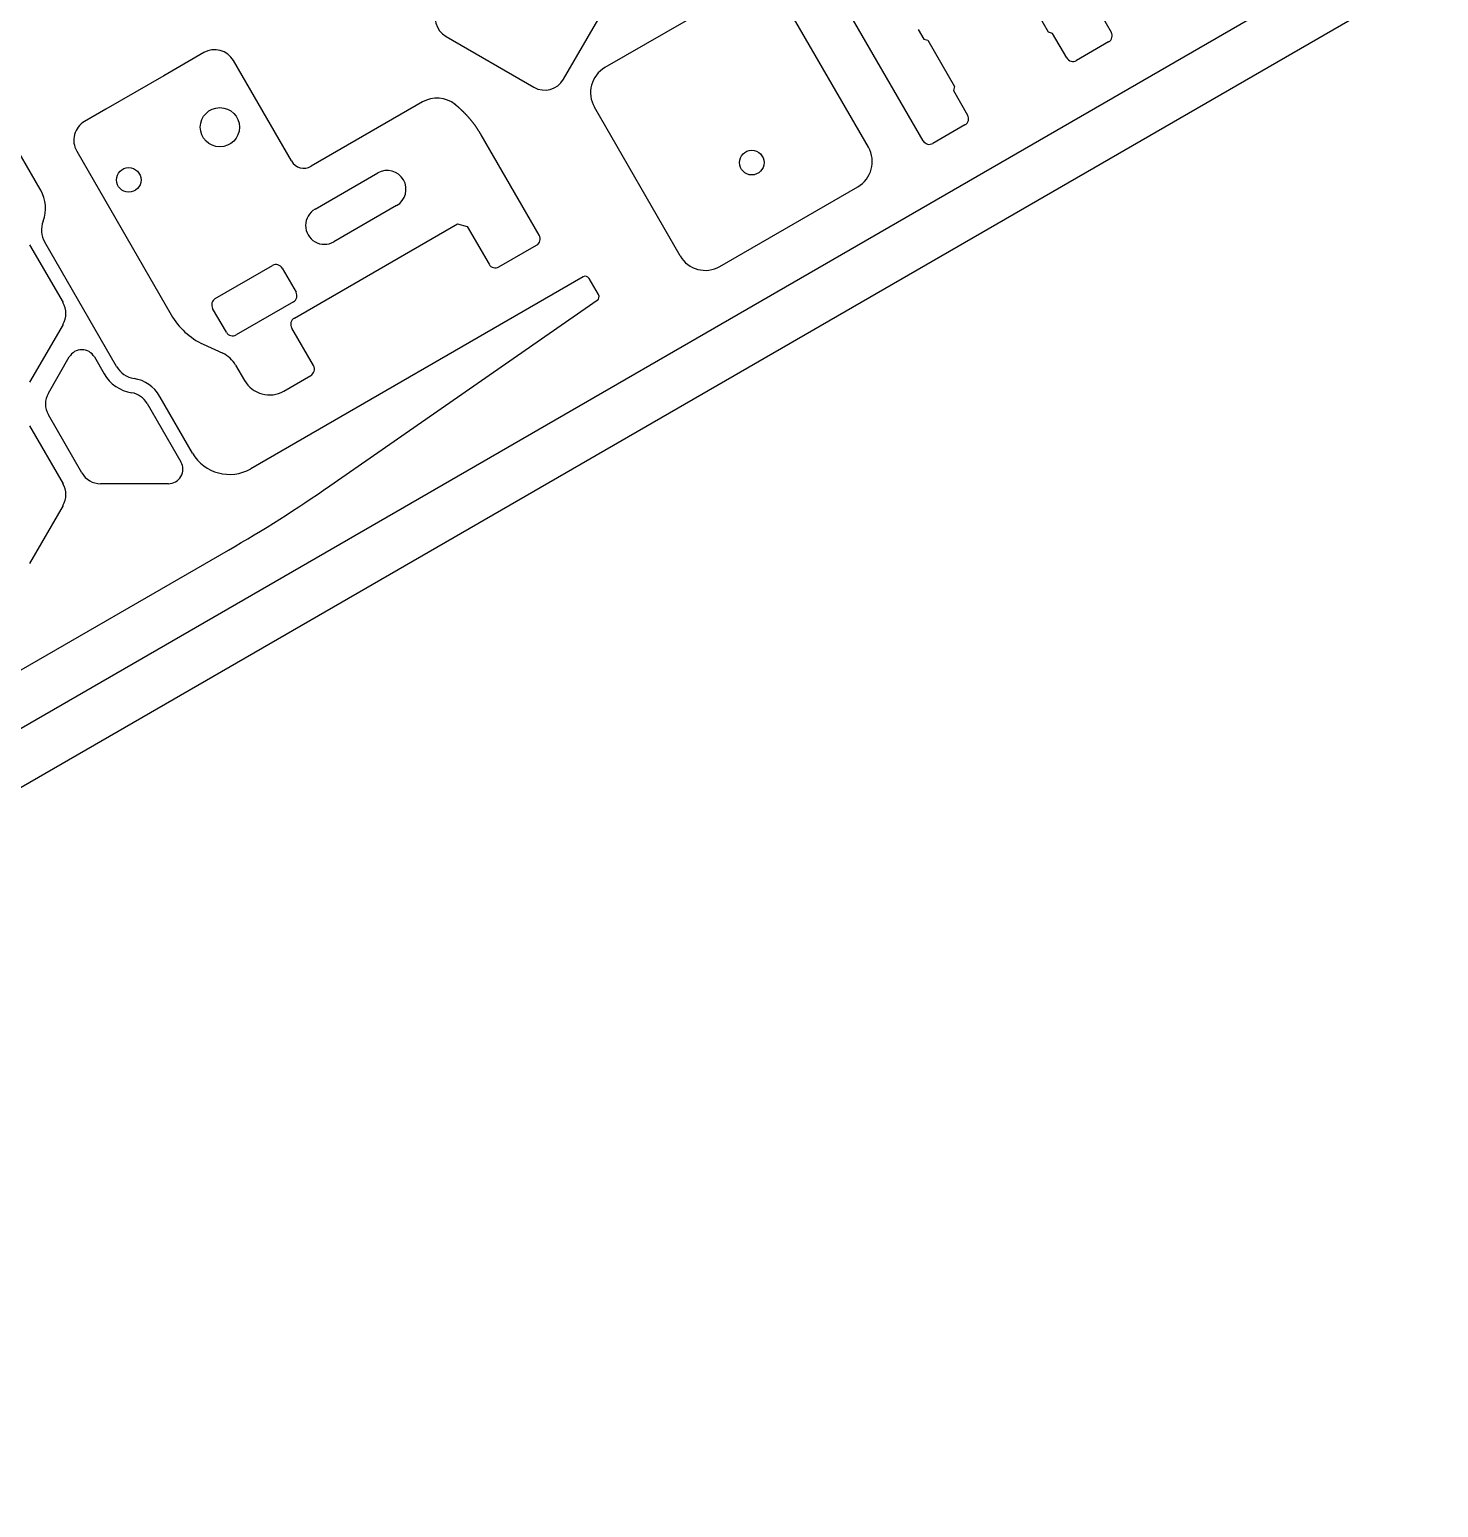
# Model space of a CAD drawing. Extents: x 442 to 745, y 5 to 355.
# Drawn here: x 665.4 to 745.5, y 4.7 to 88.7 of the extents above; entities that cross this region are included whole.
import ezdxf

# ---------------------------------------------------------------- set-up
doc = ezdxf.new("R2010")
doc.units = 0
doc.layers.add('VISIBLE__ANSI_', color=7, linetype='CONTINUOUS')

msp = doc.modelspace()

# ---------------------------------------------------------------- linework, layer by layer
at = {"layer": 'VISIBLE__ANSI_'}
for p, q in [((695.742, 85.903), (704.328, 100.773)), ((719.842, 100.789), (726.889, 88.585)), ((716.191, 82.408), (709.144, 94.613)), ((742.612, 93.859), (593.942, 8.024)), ((593.942, 4.696), (745.495, 92.195)), ((705.945, 91.095), (698.1, 86.566)), ((723.329, 88.574), (721.805, 91.213)), ((713.077, 82.037), (708.195, 90.493)), ((689.063, 88.333), (694.055, 85.451)), ((715.917, 88.729), (716.232, 88.185)), ((723.554, 88.514), (723.329, 88.574)), ((724.357, 87.123), (723.554, 88.514)), ((675.288, 87.416), (673.006, 86.098)), ((716.232, 88.185), (716.457, 88.124)), ((716.457, 88.124), (717.98, 85.486)), ((726.738, 88.022), (724.919, 86.972)), ((680.27, 81.258), (676.976, 86.964)), ((673.006, 86.098), (669.725, 84.204)), ((717.98, 85.486), (717.92, 85.261)), ((717.92, 85.261), (718.723, 83.87)), ((669.725, 84.204), (668.513, 83.504)), ((687.723, 84.611), (681.395, 80.957)), ((702.379, 75.86), (697.497, 84.316)), ((718.572, 83.307), (716.753, 82.257)), ((665.982, 79.653), (664.144, 82.836)), ((694.353, 77.041), (691.065, 82.736)), ((668.061, 81.817), (673.435, 72.507)), ((681.615, 78.516), (685.181, 80.575)), ((666.012, 79.601), (665.982, 79.653)), ((704.629, 75.258), (712.474, 79.787)), ((686.251, 78.721), (682.685, 76.662)), ((680.437, 72.321), (689.709, 77.674)), ((689.709, 77.674), (690.271, 77.523)), ((690.271, 77.523), (691.506, 75.384)), ((665.38, 76.495), (667.282, 73.201)), ((670.329, 69.57), (666.248, 76.639)), ((694.359, 77.031), (694.353, 77.041)), ((692.069, 75.233), (694.208, 76.468)), ((675.943, 73.435), (679.188, 75.308)), ((679.75, 75.158), (680.533, 73.802)), ((696.862, 74.672), (677.962, 63.76)), ((697.731, 73.662), (697.199, 74.582)), ((680.382, 73.24), (677.137, 71.367)), ((682.453, 62.782), (697.658, 73.335)), ((676.575, 71.517), (675.792, 72.872)), ((667.282, 71.966), (665.38, 68.672)), ((681.522, 69.619), (680.286, 71.759)), ((675.261, 70.834), (676.363, 70.32)), ((666.45, 68.054), (667.638, 70.113)), ((669.065, 70.113), (669.616, 69.158)), ((677.094, 69.651), (677.597, 68.779)), ((679.847, 68.177), (681.371, 69.056)), ((672.063, 67.472), (673.986, 64.142)), ((672.806, 67.832), (672.776, 67.884)), ((674.644, 64.65), (672.806, 67.832)), ((668.352, 63.525), (666.45, 66.819)), ((665.38, 66.201), (667.282, 62.907)), ((673.273, 62.907), (669.421, 62.907)), ((667.282, 61.672), (665.38, 58.378)), ((658.012, 48.343), (676.684, 59.124))]:
    msp.add_line(p, q, dxfattribs=at)
for points in [[(689.673, 84.391, 0), (689.672, 84.392, 0), (689.67, 84.393, 0), (689.668, 84.395, 0), (689.666, 84.396, 0), (689.665, 84.398, 0), (689.663, 84.399, 0), (689.662, 84.4, 0), (689.66, 84.402, 0), (689.658, 84.403, 0), (689.657, 84.404, 0), (689.655, 84.406, 0), (689.654, 84.407, 0), (689.652, 84.408, 0), (689.651, 84.409, 0), (689.649, 84.411, 0), (689.648, 84.412, 0), (689.646, 84.413, 0), (689.645, 84.414, 0), (689.643, 84.415, 0), (689.642, 84.416, 0), (689.641, 84.418, 0), (689.639, 84.419, 0), (689.638, 84.42, 0), (689.637, 84.421, 0), (689.635, 84.422, 0), (689.634, 84.423, 0), (689.633, 84.424, 0), (689.632, 84.425, 0), (689.63, 84.426, 0), (689.629, 84.427, 0), (689.628, 84.428, 0), (689.627, 84.429, 0), (689.626, 84.43, 0), (689.624, 84.431, 0), (689.623, 84.432, 0), (689.622, 84.433, 0), (689.621, 84.434, 0), (689.62, 84.435, 0), (689.619, 84.436, 0), (689.618, 84.436, 0), (689.617, 84.437, 0), (689.616, 84.438, 0), (689.615, 84.439, 0), (689.614, 84.44, 0), (689.613, 84.441, 0), (689.612, 84.441, 0), (689.611, 84.442, 0), (689.61, 84.443, 0), (689.609, 84.444, 0), (689.608, 84.445, 0), (689.607, 84.445, 0), (689.606, 84.446, 0), (689.605, 84.447, 0), (689.605, 84.447, 0), (689.604, 84.448, 0), (689.603, 84.449, 0), (689.602, 84.449, 0), (689.601, 84.45, 0), (689.601, 84.451, 0), (689.6, 84.451, 0), (689.599, 84.452, 0), (689.598, 84.452, 0), (689.598, 84.453, 0), (689.597, 84.454, 0), (689.596, 84.454, 0), (689.595, 84.455, 0), (689.595, 84.455, 0), (689.594, 84.456, 0), (689.594, 84.456, 0), (689.593, 84.457, 0), (689.592, 84.457, 0), (689.592, 84.458, 0), (689.591, 84.458, 0), (689.591, 84.459, 0), (689.59, 84.459, 0), (689.589, 84.46, 0), (689.589, 84.46, 0), (689.588, 84.46, 0), (689.588, 84.461, 0), (689.587, 84.461, 0), (689.587, 84.462, 0), (689.586, 84.462, 0), (689.586, 84.462, 0), (689.585, 84.463, 0), (689.585, 84.463, 0), (689.585, 84.463, 0), (689.584, 84.464, 0), (689.584, 84.464, 0), (689.583, 84.464, 0), (689.583, 84.465, 0), (689.583, 84.465, 0), (689.582, 84.465, 0), (689.582, 84.465, 0), (689.582, 84.466, 0), (689.581, 84.466, 0), (689.581, 84.466, 0), (689.581, 84.466, 0), (689.58, 84.467, 0), (689.58, 84.467, 0), (689.58, 84.467, 0), (689.58, 84.467, 0), (689.579, 84.468, 0), (689.579, 84.468, 0), (689.579, 84.468, 0), (689.579, 84.468, 0), (689.578, 84.468, 0), (689.578, 84.468, 0), (689.578, 84.468, 0), (689.578, 84.469, 0), (689.578, 84.469, 0), (689.578, 84.469, 0), (689.577, 84.469, 0), (689.577, 84.469, 0), (689.577, 84.469, 0), (689.577, 84.469, 0), (689.577, 84.469, 0), (689.577, 84.469, 0), (689.577, 84.469, 0), (689.577, 84.469, 0), (689.577, 84.469, 0), (689.577, 84.47, 0), (689.577, 84.47, 0), (689.577, 84.47, 0), (689.577, 84.47, 0), (689.577, 84.47, 0), (689.576, 84.47, 0), (689.576, 84.47, 0)], [(691.065, 82.736, 0), (691.056, 82.752, 0), (691.047, 82.767, 0), (691.038, 82.782, 0), (691.029, 82.797, 0), (691.02, 82.813, 0), (691.011, 82.828, 0), (691.002, 82.843, 0), (690.993, 82.858, 0), (690.984, 82.873, 0), (690.975, 82.888, 0), (690.965, 82.903, 0), (690.956, 82.918, 0), (690.947, 82.933, 0), (690.937, 82.948, 0), (690.928, 82.963, 0), (690.918, 82.977, 0), (690.909, 82.992, 0), (690.899, 83.007, 0), (690.89, 83.022, 0), (690.88, 83.036, 0), (690.871, 83.051, 0), (690.861, 83.065, 0), (690.851, 83.08, 0), (690.842, 83.094, 0), (690.832, 83.109, 0), (690.822, 83.123, 0), (690.812, 83.138, 0), (690.802, 83.152, 0), (690.792, 83.167, 0), (690.782, 83.181, 0), (690.772, 83.195, 0), (690.762, 83.209, 0), (690.752, 83.224, 0), (690.742, 83.238, 0), (690.732, 83.252, 0), (690.722, 83.266, 0), (690.712, 83.28, 0), (690.702, 83.294, 0), (690.691, 83.308, 0), (690.681, 83.322, 0), (690.671, 83.336, 0), (690.66, 83.35, 0), (690.65, 83.364, 0), (690.64, 83.377, 0), (690.629, 83.391, 0), (690.619, 83.405, 0), (690.608, 83.418, 0), (690.598, 83.432, 0), (690.587, 83.446, 0), (690.576, 83.459, 0), (690.566, 83.473, 0), (690.555, 83.486, 0), (690.544, 83.5, 0), (690.534, 83.513, 0), (690.523, 83.527, 0), (690.512, 83.54, 0), (690.501, 83.553, 0), (690.49, 83.567, 0), (690.479, 83.58, 0), (690.468, 83.593, 0), (690.457, 83.606, 0), (690.446, 83.619, 0), (690.435, 83.632, 0), (690.424, 83.645, 0), (690.413, 83.659, 0), (690.402, 83.671, 0), (690.391, 83.684, 0), (690.38, 83.697, 0), (690.369, 83.71, 0), (690.357, 83.723, 0), (690.346, 83.736, 0), (690.335, 83.749, 0), (690.324, 83.761, 0), (690.312, 83.774, 0), (690.301, 83.787, 0), (690.289, 83.799, 0), (690.278, 83.812, 0), (690.267, 83.824, 0), (690.255, 83.837, 0), (690.244, 83.849, 0), (690.232, 83.862, 0), (690.22, 83.874, 0), (690.209, 83.886, 0), (690.197, 83.899, 0), (690.186, 83.911, 0), (690.174, 83.923, 0), (690.162, 83.935, 0), (690.15, 83.947, 0), (690.139, 83.96, 0), (690.127, 83.972, 0), (690.115, 83.984, 0), (690.103, 83.996, 0), (690.091, 84.007, 0), (690.08, 84.019, 0), (690.068, 84.031, 0), (690.056, 84.043, 0), (690.044, 84.055, 0), (690.032, 84.067, 0), (690.02, 84.078, 0), (690.008, 84.09, 0), (689.996, 84.102, 0), (689.983, 84.113, 0), (689.971, 84.125, 0), (689.959, 84.136, 0), (689.947, 84.148, 0), (689.935, 84.159, 0), (689.923, 84.171, 0), (689.91, 84.182, 0), (689.898, 84.193, 0), (689.886, 84.205, 0), (689.873, 84.216, 0), (689.861, 84.227, 0), (689.849, 84.238, 0), (689.836, 84.249, 0), (689.824, 84.261, 0), (689.812, 84.272, 0), (689.799, 84.283, 0), (689.787, 84.294, 0), (689.774, 84.305, 0), (689.762, 84.315, 0), (689.749, 84.326, 0), (689.736, 84.337, 0), (689.724, 84.348, 0), (689.711, 84.359, 0), (689.699, 84.369, 0), (689.686, 84.38, 0), (689.673, 84.391, 0)]]:
    msp.add_polyline3d(points, dxfattribs=at)
for centre, radius in [((676.201, 83.177), 1.112), ((706.449, 81.164), 0.7), ((671.021, 80.179), 0.7)]:
    msp.add_circle(centre, radius, dxfattribs=at)
for centre, radius, start, end in [((689.68, 89.403), 1.235, 150, 240), ((726.532, 88.379), 0.412, 300, 30), ((675.906, 86.346), 1.235, 30, 120), ((698.924, 85.14), 1.647, 120, 210), ((724.713, 87.329), 0.412, 210, 300), ((694.673, 86.52), 1.235, 240, 330), ((688.547, 83.184), 1.647, 51.30804, 120), ((669.13, 82.434), 1.235, 120, 210), ((718.366, 83.664), 0.412, 300, 30), ((716.547, 82.614), 0.412, 210, 300), ((711.651, 81.213), 1.647, 300, 30), ((680.983, 81.67), 0.824, 210, 300), ((685.716, 79.648), 1.071, 300, 120), ((664.229, 78.572), 2.059, 339.12043, 29.99999), ((682.15, 77.589), 1.071, 120, 300), ((667.46, 77.339), 1.4, 159.12043, 210), ((694.003, 76.825), 0.412, 300, 30), ((703.806, 76.684), 1.647, 210, 300), ((679.394, 74.952), 0.412, 30, 120), ((691.863, 75.59), 0.412, 210, 300), ((696.985, 74.458), 0.247, 30, 120), ((666.212, 72.584), 1.235, 330, 30), ((676.149, 73.078), 0.412, 120, 210), ((680.176, 73.597), 0.412, 300, 30), ((697.517, 73.538), 0.247, 304.7637, 30), ((677.001, 74.566), 4.118, 210, 245), ((680.643, 71.964), 0.412, 120, 210), ((676.931, 71.723), 0.412, 210, 300), ((668.352, 69.701), 0.824, 30, 150), ((675.667, 68.828), 1.647, 30, 65), ((671.542, 70.27), 2.224, 210, 260.87958), ((671.542, 70.27), 1.4, 210, 260.87953), ((681.165, 69.413), 0.412, 300, 30), ((670.993, 66.855), 1.235, 30, 80.87958), ((670.993, 66.855), 2.059, 29.99999, 80.87953), ((679.023, 69.603), 1.647, 210, 300), ((667.519, 67.437), 1.235, 150, 210), ((673.273, 63.731), 0.824, 270, 30), ((676.748, 65.864), 2.429, 210, 300), ((669.421, 64.142), 1.235, 210, 270), ((666.212, 62.29), 1.235, 330, 30), ((635.591, 130.3), 82.187, 300, 304.7637)]:
    msp.add_arc(centre, radius, start, end, dxfattribs=at)

doc.saveas('drawing.dxf')
